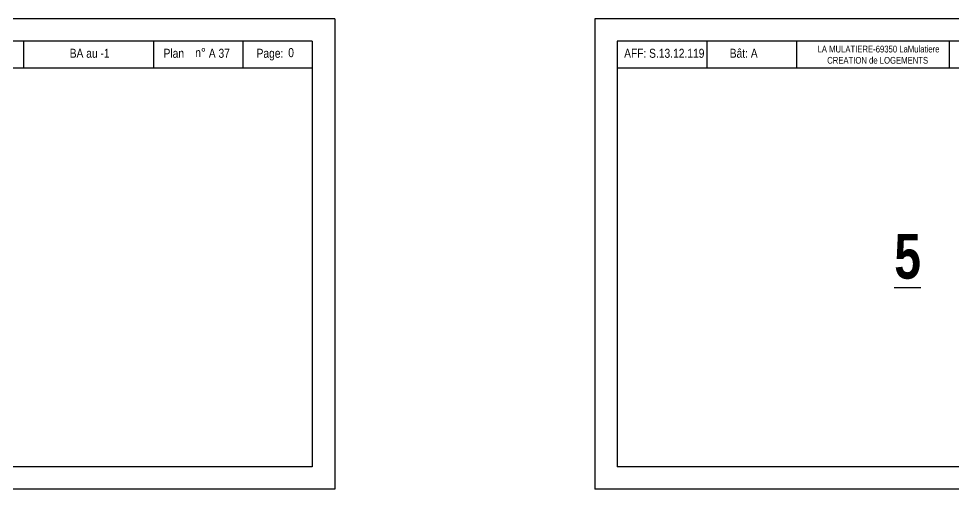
# Model space of a CAD drawing. Header units: metres. Extents: x -9927 to 45032, y -190416 to 12166.
# Drawn here: x 9196 to 11282, y -173726 to -172676 of the extents above; entities that cross this region are included whole.
import ezdxf

# ---------------------------------------------------------------- set-up
doc = ezdxf.new("R2010")
doc.units = ezdxf.units.M
doc.layers.add('01_fenetres', color=171, linetype='Continuous')
doc.layers.add('01_texte', color=230, linetype='Continuous')
doc.styles.add('impact', font='impact.ttf')
doc.styles.add('STYLE2', font='ARIALN.TTF')

msp = doc.modelspace()

# ---------------------------------------------------------------- linework, layer by layer
at = {"layer": '01_fenetres', "ltscale": 30}
for p, q in [((9851.08, -172726.29), (8466.08, -172726.29)), ((9206.65, -172726.29), (9206.65, -172786.29)), ((9496.95, -172786.29), (9496.95, -172726.29)), ((9696.95, -172786.29), (9696.95, -172726.29)), ((9851.08, -172726.29), (9851.08, -173676.29)), ((10532.07, -172726.29), (10532.07, -173676.29)), ((10532.07, -172726.29), (10532.07, -173676.29)), ((10532.07, -172726.29), (10532.07, -173676.29)), ((11917.07, -172726.29), (10532.07, -172726.29)), ((10732.07, -172726.29), (10732.07, -172786.29)), ((10932.46, -172726.29), (10932.46, -172786.29)), ((11272.64, -172726.29), (11272.64, -172786.29)), ((9851.08, -172786.29), (8466.08, -172786.29)), ((11917.07, -172786.29), (10532.07, -172786.29)), ((9851.08, -173676.29), (8466.08, -173676.29)), ((11917.07, -173676.29), (10532.07, -173676.29))]:
    msp.add_line(p, q, dxfattribs=at)
at = {"layer": '01_texte', "ltscale": 30}
for p, q in [((9901.08, -172676.29), (8416.08, -172676.29)), ((9901.08, -172676.29), (9901.08, -173726.29)), ((10482.07, -172676.29), (10482.07, -173726.29)), ((11967.07, -172676.29), (10482.07, -172676.29)), ((9901.08, -173726.29), (8416.08, -173726.29)), ((11967.07, -173726.29), (10482.07, -173726.29))]:
    msp.add_line(p, q, dxfattribs=at)

# ---------------------------------------------------------------- texts
at = {"layer": '01_texte'}
for s, height, style, p in [('BA au -1', 20, 'STYLE2', (9309.47, -172763.44)), ('Plan', 20, 'STYLE2', (9518.99, -172763.44)), ('n%%D', 20, 'STYLE2', (9589.68, -172762)), ('A 37', 20, 'STYLE2', (9620.02, -172763.44)), ('Page:', 20, 'STYLE2', (9726.66, -172763.44)), ('0', 20, 'STYLE2', (9797.35, -172762)), ('AFF:', 20, 'STYLE2', (10547.36, -172763.44)), ('S.13.12.119', 20, 'STYLE2', (10603.03, -172763.44)), ('Bât: A', 20, 'STYLE2', (10783.01, -172763.44)), ('LA MULATIERE-69350 LaMulatiere', 15, 'STYLE2', (10979.16, -172751.57)), ('CREATION de LOGEMENTS', 15, 'STYLE2', (11000.64, -172776.57)), ('%%U5', 100, 'impact', (11150.44, -173256.3))]:
    msp.add_text(s, height=height, dxfattribs=dict(at, style=style)).set_placement(p)

doc.saveas('drawing.dxf')
